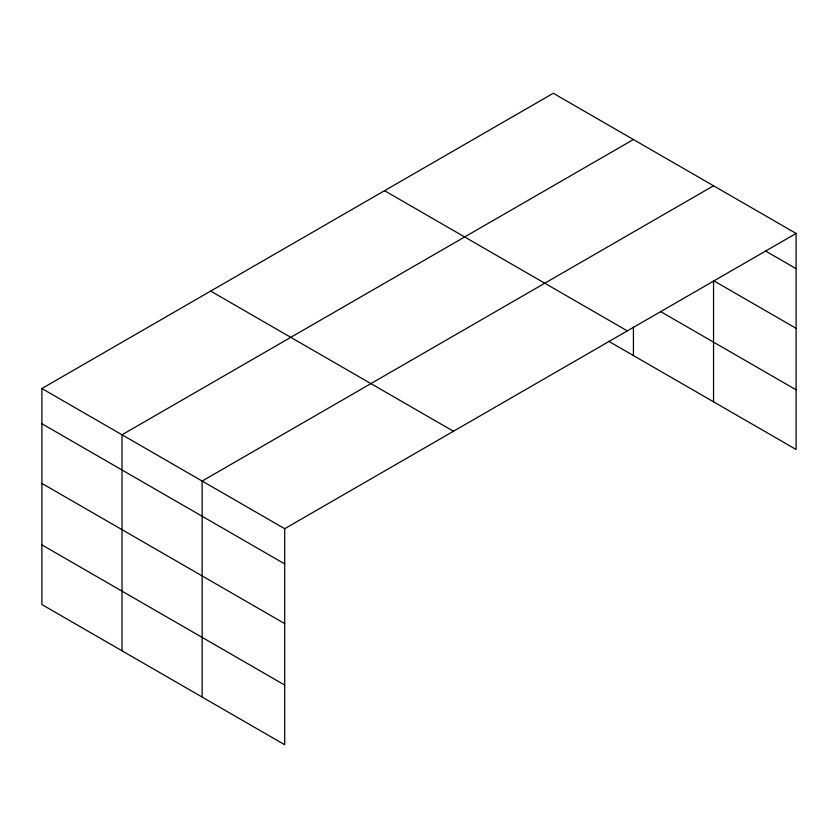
<?xml version="1.0" encoding="UTF-8"?>
<svg xmlns="http://www.w3.org/2000/svg" width="838" height="838" viewBox="0 0 838 838"><rect width="100%" height="100%" fill="white"/><g stroke="black" fill="none" stroke-linecap="round" stroke-linejoin="round"><path stroke-width="1.26" d="M796.1 233.446L553.3 93.269L41.9 388.528L41.9 604.554L284.7 744.731L284.7 528.705L796.1 233.446L796.1 449.472L608.598 341.223M633.423 139.527L122.023 434.786L122.023 650.812M713.547 185.785L202.147 481.043L202.147 697.069M765.565 251.033L796.1 268.663M796.1 328.328L713.547 280.667L713.547 401.811M660.512 311.526L796.1 389.806M384.537 190.708L627.337 330.884M210.663 291.09L453.463 431.266M41.9 388.528L284.7 528.705M41.9 423.735L284.7 563.922M41.9 483.411L284.7 623.587M41.9 544.889L284.7 685.065M633.423 327.019L633.423 355.553"/></g></svg>
